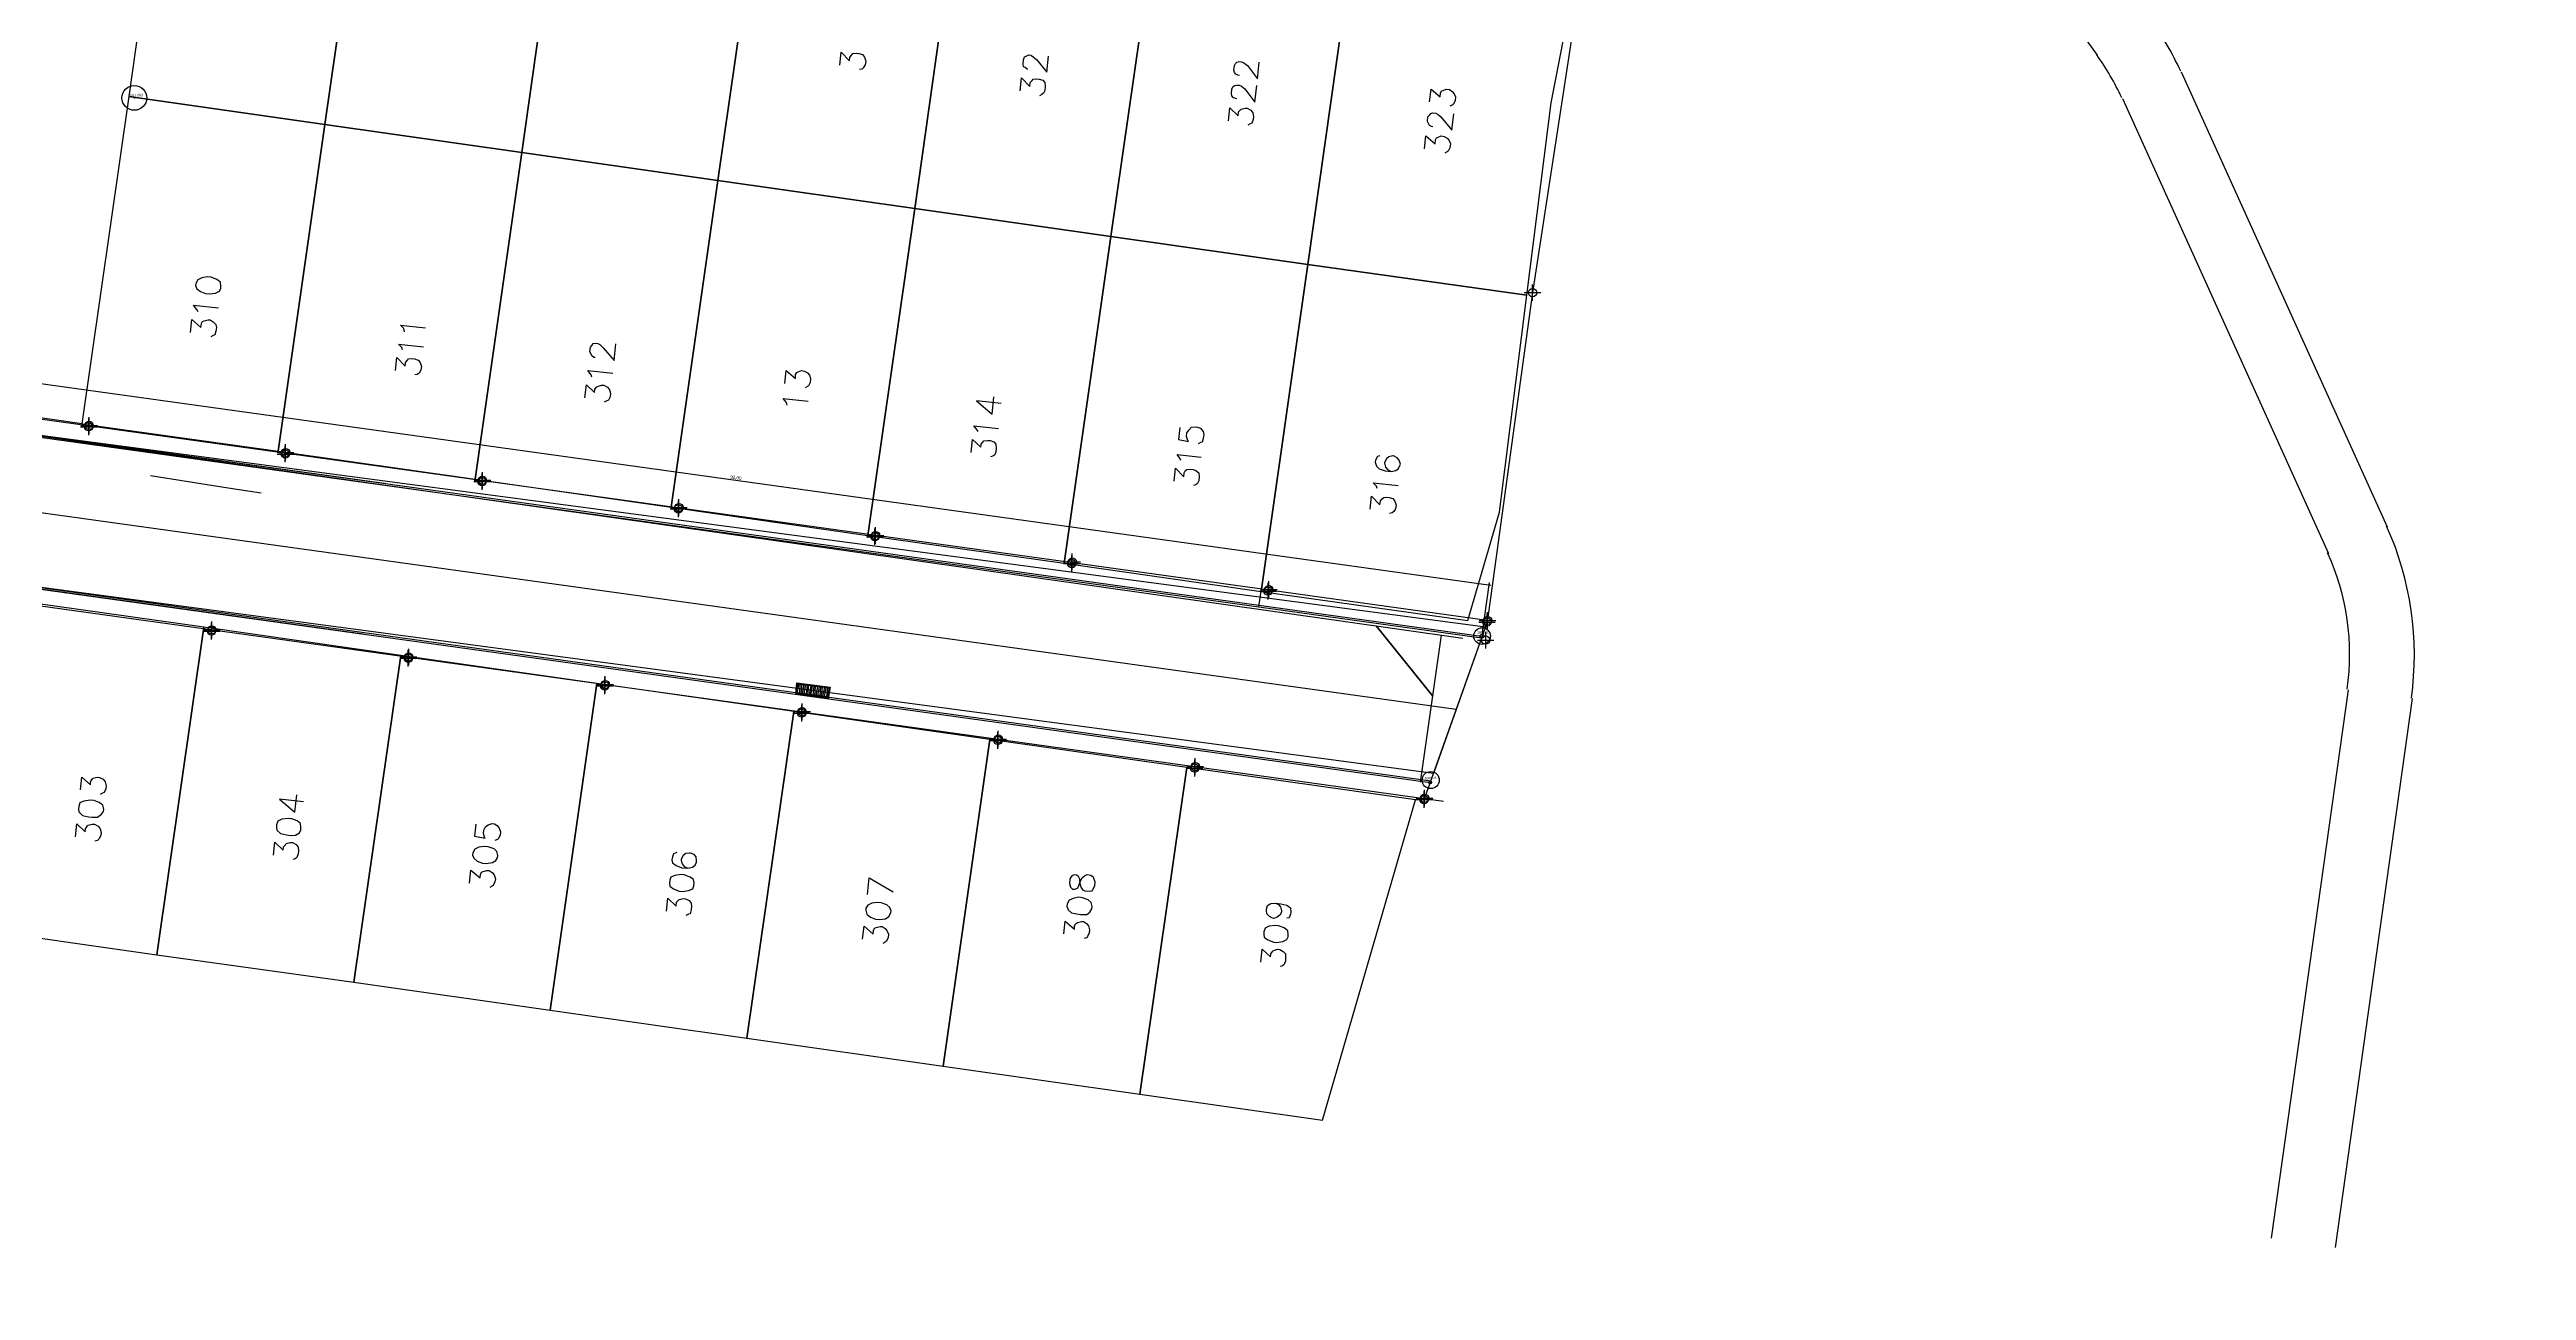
# Model space of a CAD drawing. Header units: metres. Extents: x -977055 to 805873, y -1033982 to 242021.
# Drawn here: x 1044.9 to 1194.6, y 821.6 to 896.6 of the extents above; entities that cross this region are included whole.
import ezdxf

# ---------------------------------------------------------------- set-up
doc = ezdxf.new("R2010")
doc.units = ezdxf.units.M
doc.header["$PDMODE"] = 32
doc.header["$PDSIZE"] = 1.5
for name, color, linetype in [('12-CONDICIONES EXISTENTES', 2, 'Continuous'), ('C-ROAD-PROF-TEXT', 11, 'Continuous'), ('NIVEL BORDILLO', 6, 'Continuous'), ('V-NODE', 1, 'Continuous')]:
    doc.layers.add(name, color=color, linetype=linetype)
doc.layers.add('PDF2_area escolar', color=7, linetype='Continuous', true_color=0x989898)
doc.layers.add('PDF_Geometry', color=7, linetype='Continuous', true_color=0x797979)
doc.layers.get('PDF2_area escolar').off()
doc.styles.add('CITY2', font='stylu.ttf', dxfattribs={"height": 0.2})
doc.styles.add('MtXpl_Calibri', font='calibri.ttf')
doc.styles.get("Standard").update_dxf_attribs({"font": 'arial.ttf'})
doc.dimstyles.new('COTAS2', dxfattribs={"dimtxt": 0.02, "dimasz": 0.1, "dimexe": 0.15, "dimexo": 0.08, "dimgap": 0.05, "dimtad": 1, "dimzin": 0, "dimdsep": 46, "dimtxsty": 'CITY2', "dimblk": 'ARCHTICK', "dimcen": 1, "dimdle": 0.1, "dimclrd": 1, "dimclre": 1, "dimclrt": 2, "dimadec": 0, "dimazin": 0, "dimtfac": 1, "dimtofl": 0, "dimtmove": 0, "dimatfit": 3, "dimldrblk": 'ARCHTICK', "dimfxl": 0.18, "dimtolj": 1, "dimtzin": 0, "dimarcsym": 0})

# ---------------------------------------------------------------- blocks, each defined once
blk = doc.blocks.new('base')
at = {"layer": 'PDF_Geometry', "lineweight": 25, "extrusion": (-0.000787417, 0.063364, 0.99799), "elevation": 0.03}
for points in [[(-314.36, -197.29), (-299.6, -195.68), (-292.74, -194.19), (-282.66, -192.11), (-274.48, -190.36), (-258.04, -185.15), (-248.03, -180.61), (-240.54, -177.71), (-228.64, -174.04), (-222.73, -172.71), (-217.38, -171.04), (-209.93, -169.25), (-202.16, -164.76), (-196.2, -160.28), (-195.07, -159.82), (-178.09, -157.46), (-154.3, -156.61), (-136.67, -154.61), (-124.44, -153.16), (-118.07, -151.47), (-100.79, -146.65), (-80.95, -140.97), (-73.38, -139.33), (-61.69, -135.82), (-40.5, -131.6), (-37.73, -130.87), (-17.66, -129.44), (1.31, -127.46), (21.09, -124.93), (41.01, -122.83), (47.38, -123.46), (63.59, -123.19), (81.4, -124.31), (85.64, -96.07), (88.7, -66.39), (92.81, -40.78), (97.16, -22.39), (100.6, -1.56), (102.48, 8.32), (109.69, 37.36), (117.53, 76.62), (126.22, 115.64), (131.51, 149.59), (134.68, 173.97), (136.92, 195.59), (139.96, 229.68), (141.56, 250.68), (142.61, 271.37), (143.25, 283.21), (147.07, 312.94), (152.58, 355.63), (153.55, 396.04), (150.87, 418.02), (151.78, 438.64), (150.96, 458.03), (151.78, 438.64), (150.87, 418.02), (153.55, 396.04), (152.58, 355.63), (147.07, 312.94), (143.25, 283.21), (142.61, 271.37), (141.56, 250.68), (139.96, 229.68), (136.92, 195.59), (134.68, 173.97), (131.51, 149.59), (126.22, 115.64), (117.53, 76.62), (109.69, 37.36), (102.48, 8.32), (100.6, -1.56), (97.16, -22.39), (92.81, -40.78), (88.7, -66.39), (85.64, -96.07), (81.4, -124.31), (63.59, -123.19), (47.38, -123.46), (41.01, -122.83), (21.09, -124.93), (1.31, -127.46), (-17.66, -129.44), (-37.73, -130.87), (-40.5, -131.6), (-61.69, -135.82), (-73.38, -139.33), (-80.95, -140.97), (-100.79, -146.65), (-118.07, -151.47), (-124.44, -153.16), (-136.67, -154.61), (-154.3, -156.61), (-178.09, -157.46), (-195.07, -159.82), (-196.2, -160.28), (-202.16, -164.76), (-209.93, -169.25), (-217.38, -171.04), (-222.73, -172.71), (-228.64, -174.04), (-240.54, -177.71), (-248.03, -180.61), (-258.04, -185.15), (-274.48, -190.36), (-282.66, -192.11), (-292.74, -194.19), (-299.6, -195.68), (-314.36, -197.29), (-312.18, -178.45), (-309.15, -157.9), (-306.88, -132.9), (-305.82, -118), (-298.64, -78.8), (-291.06, -45.08), (-282.25, -15.12), (-275.64, 10.47), (-270.32, 33.9), (-263.82, 63.16), (-258.15, 86.41), (-284.42, 123.89)], [(-253.28, 117.21), (-163.47, 103.24), (-161.54, 104.68), (-155.57, 143.05), (-157.01, 144.98), (-245.63, 158.72)], [(-162.33, 144.7), (-157.59, 143.94), (-156.76, 142.78), (-162.58, 105.27), (-163.75, 104.43), (-168.44, 105.14)], [(-208.42, 123.54), (-208.51, 122.76), (-209, 123.29), (-209.03, 123.06), (-209.14, 122.93), (-209.2, 122.85), (-209.43, 122.83), (-209.57, 122.84), (-209.79, 122.92), (-209.91, 123.07), (-209.98, 123.31), (-209.95, 123.54), (-209.83, 123.71), (-209.73, 123.79), (-209.59, 123.82)], [(-219.78, 123.94), (-219.73, 123.93), (-219.61, 123.82), (-219.52, 123.77), (-219.49, 123.62), (-219.52, 123.35), (-219.59, 123.17), (-219.69, 123.14), (-219.84, 123.06), (-219.97, 123.08), (-220.1, 123.19), (-220.31, 123.35), (-220.91, 124.12), (-221.03, 123.16)], [(-232.56, 124.46), (-232.47, 124.44), (-232.34, 124.38), (-232.26, 124.28), (-232.23, 124.14), (-232.26, 123.86), (-232.32, 123.73), (-232.42, 123.65), (-232.57, 123.62), (-232.7, 123.64), (-232.84, 123.7), (-233.05, 123.87), (-233.65, 124.68), (-233.77, 123.67)], [(-289.49, 124.96), (-301.59, 152.67)], [(-219.3, 125.22), (-219.39, 124.45), (-219.88, 124.97), (-219.91, 124.74), (-220.02, 124.61), (-220.08, 124.53), (-220.31, 124.51), (-220.45, 124.53), (-220.67, 124.6), (-220.79, 124.75), (-220.81, 124.99), (-220.78, 125.22), (-220.71, 125.39), (-220.61, 125.47), (-220.46, 125.55)], [(-232.39, 125.87), (-232.3, 125.86), (-232.17, 125.8), (-232.09, 125.7), (-232.06, 125.55), (-232.09, 125.28), (-232.15, 125.15), (-232.25, 125.07), (-232.4, 125.04), (-232.53, 125.06), (-232.67, 125.12), (-232.88, 125.28), (-233.47, 126.1), (-233.6, 125.09)], [(-244.03, 126.21), (-244.13, 125.43), (-244.67, 125.91), (-244.7, 125.69), (-244.76, 125.55), (-244.86, 125.52), (-245.05, 125.45), (-245.24, 125.47), (-245.41, 125.59), (-245.53, 125.74), (-245.6, 125.93), (-245.57, 126.16), (-245.45, 126.38), (-245.4, 126.42), (-245.25, 126.49)], [(-285.92, 126.52), (-298.02, 154.23)], [(-231.86, 127.2), (-231.95, 126.42), (-232.45, 126.9), (-232.48, 126.67), (-232.59, 126.55), (-232.64, 126.51), (-232.88, 126.44), (-233.01, 126.46), (-233.23, 126.58), (-233.35, 126.73), (-233.37, 126.96), (-233.35, 127.15), (-233.27, 127.37), (-233.18, 127.41), (-233.03, 127.48)], [(-244.22, 127.72), (-244.13, 127.7), (-244, 127.64), (-243.97, 127.55), (-243.89, 127.4), (-243.92, 127.12), (-244.03, 127), (-244.09, 126.91), (-244.23, 126.88), (-244.41, 126.9), (-244.55, 126.97), (-244.71, 127.13), (-245.35, 127.94), (-245.48, 126.94)], [(-243.69, 129.04), (-243.79, 128.27), (-244.33, 128.75), (-244.36, 128.52), (-244.42, 128.39), (-244.52, 128.35), (-244.71, 128.28), (-244.89, 128.31), (-245.07, 128.42), (-245.19, 128.57), (-245.26, 128.77), (-245.23, 129), (-245.11, 129.21), (-245.06, 129.25), (-244.91, 129.33)], [(-168.97, 139.24), (-169.06, 138.46), (-169.6, 138.94), (-169.63, 138.71), (-169.69, 138.58), (-169.79, 138.55), (-170.03, 138.48), (-170.17, 138.5), (-170.34, 138.61), (-170.51, 138.77), (-170.53, 138.96), (-170.5, 139.19), (-170.43, 139.41), (-170.33, 139.45), (-170.18, 139.52)], [(-169.44, 138), (-169.37, 137.85), (-169.16, 137.59), (-170.67, 137.77)], [(-181.76, 140.45), (-181.73, 140.31), (-181.52, 140.1), (-183.03, 140.28)], [(-181.89, 139.36), (-181.87, 139.17), (-181.66, 138.96), (-183.17, 139.14)], [(-193.41, 141.07), (-193.32, 141.06), (-193.2, 140.95), (-193.16, 140.85), (-193.09, 140.71), (-193.12, 140.43), (-193.23, 140.31), (-193.29, 140.22), (-193.43, 140.19), (-193.57, 140.21), (-193.7, 140.27), (-193.9, 140.48), (-194.55, 141.25), (-194.67, 140.25)], [(-181.33, 141.7), (-181.42, 140.92), (-181.92, 141.45), (-181.94, 141.22), (-182.05, 141.09), (-182.11, 141.01), (-182.34, 140.99), (-182.48, 141), (-182.7, 141.08), (-182.82, 141.23), (-182.89, 141.47), (-182.86, 141.7), (-182.75, 141.87), (-182.64, 141.95), (-182.5, 141.98)], [(-193.18, 142.25), (-193.15, 142.1), (-192.95, 141.85), (-194.46, 142.03)], [(-204.85, 142.77), (-204.94, 142), (-205.49, 142.48), (-205.51, 142.25), (-205.58, 142.12), (-205.67, 142.08), (-205.87, 142.01), (-206.05, 142.04), (-206.22, 142.15), (-206.34, 142.3), (-206.41, 142.5), (-206.38, 142.73), (-206.27, 142.94), (-206.21, 142.98), (-206.07, 143.06)], [(-192.75, 143.49), (-192.85, 142.72), (-193.34, 143.19), (-193.37, 142.97), (-193.48, 142.84), (-193.58, 142.81), (-193.77, 142.74), (-193.91, 142.75), (-194.13, 142.87), (-194.25, 143.03), (-194.31, 143.26), (-194.29, 143.45), (-194.17, 143.66), (-194.07, 143.7), (-193.92, 143.77)], [(-217.9, 144.16), (-216.43, 143.98), (-217.36, 144.79), (-217.48, 143.74)], [(-204.97, 144.09), (-204.94, 143.94), (-204.74, 143.69), (-206.25, 143.87)], [(-216.06, 147.09), (-216.15, 146.31), (-216.65, 146.79), (-216.67, 146.61), (-216.78, 146.48), (-216.84, 146.4), (-217.07, 146.38), (-217.21, 146.39), (-217.43, 146.47), (-217.55, 146.62), (-217.57, 146.86), (-217.55, 147.08), (-217.48, 147.26), (-217.37, 147.34), (-217.23, 147.37)], [(-216.49, 145.84), (-216.41, 145.7), (-216.25, 145.49), (-217.72, 145.67)], [(-228.7, 145.74), (-228.61, 146.47), (-229.2, 146.59), (-229.16, 146.54), (-229.09, 146.3), (-229.12, 146.07), (-229.23, 145.9), (-229.39, 145.73), (-229.63, 145.71), (-229.76, 145.73), (-229.94, 145.8), (-230.1, 146), (-230.13, 146.19), (-230.1, 146.42), (-230.03, 146.64), (-229.93, 146.67), (-229.78, 146.75)], [(-228.31, 148.98), (-228.4, 148.21), (-228.89, 148.73), (-228.92, 148.5), (-228.98, 148.37), (-229.09, 148.29), (-229.32, 148.27), (-229.46, 148.29), (-229.63, 148.36), (-229.8, 148.51), (-229.82, 148.75), (-229.79, 148.98), (-229.72, 149.15), (-229.62, 149.23), (-229.48, 149.26)], [(-228.73, 147.74), (-228.66, 147.59), (-228.5, 147.38), (-229.96, 147.56)], [(-240.76, 147.61), (-240.62, 147.64), (-240.5, 147.86), (-240.48, 147.99), (-240.55, 148.23), (-240.71, 148.39), (-241.07, 148.53), (-241.43, 148.57), (-241.72, 148.51), (-241.87, 148.39), (-241.99, 148.17), (-242, 148.13), (-241.93, 147.89), (-241.81, 147.74), (-241.59, 147.62), (-241.55, 147.61), (-241.31, 147.67), (-241.15, 147.8), (-241.04, 148.01), (-241.03, 148.06), (-241.09, 148.3), (-241.21, 148.45), (-241.43, 148.57)], [(-166.44, 147.88), (-171.12, 148.68), (-173.12, 149.01)], [(-240.57, 149.58), (-240.54, 149.44), (-240.33, 149.23), (-241.84, 149.41)], [(-240.14, 150.83), (-240.23, 150.05), (-240.73, 150.57), (-240.76, 150.34), (-240.86, 150.22), (-240.97, 150.14), (-241.15, 150.11), (-241.29, 150.13), (-241.51, 150.2), (-241.63, 150.36), (-241.7, 150.6), (-241.67, 150.83), (-241.56, 151), (-241.46, 151.08), (-241.31, 151.11)], [(-242.97, 167.4), (-244.36, 158.52)], [(-207.19, 161.79), (-205.33, 161.52), (-205.39, 160.97), (-207.31, 161.25)], [(-205.37, 161.52), (-205.48, 160.98)], [(-205.51, 161.54), (-205.58, 160.99)], [(-205.6, 161.55), (-205.67, 161)], [(-205.69, 161.56), (-205.8, 161.02)], [(-205.78, 161.57), (-205.9, 161.03)], [(-205.92, 161.59), (-205.99, 161.04)], [(-206.01, 161.65), (-206.08, 161.05)], [(-206.1, 161.66), (-206.21, 161.11)], [(-206.19, 161.67), (-206.3, 161.12)], [(-206.33, 161.68), (-206.39, 161.14)], [(-206.42, 161.7), (-206.48, 161.15)], [(-206.51, 161.71), (-206.62, 161.16)], [(-206.6, 161.72), (-206.71, 161.17)], [(-206.74, 161.73), (-206.8, 161.19)], [(-206.83, 161.74), (-206.9, 161.2)], [(-206.92, 161.76), (-207.03, 161.21)], [(-207.01, 161.77), (-207.12, 161.22)], [(-207.15, 161.78), (-207.22, 161.23)], [(-299.11, 162.52), (-294.05, 195.67)], [(-302.98, 163.08), (-297.91, 196.28)], [(-161.97, 166.87), (-162.07, 166.09), (-162.57, 166.57), (-162.59, 166.38), (-162.7, 166.21), (-162.75, 166.17), (-162.99, 166.11), (-163.13, 166.13), (-163.35, 166.24), (-163.47, 166.4), (-163.53, 166.64), (-163.51, 166.82), (-163.39, 167.04), (-163.29, 167.07), (-163.15, 167.15)], [(-175.45, 167.75), (-173.99, 167.57), (-174.91, 168.38), (-175.04, 167.33)], [(-161.63, 169.7), (-161.73, 168.92), (-162.23, 169.4), (-162.25, 169.22), (-162.36, 169.05), (-162.41, 169.01), (-162.65, 168.94), (-162.79, 168.96), (-163.01, 169.08), (-163.13, 169.23), (-163.19, 169.47), (-163.17, 169.65), (-163.05, 169.87), (-162.95, 169.95), (-162.8, 169.98)], [(-173.58, 170.96), (-173.68, 170.18), (-174.18, 170.66), (-174.2, 170.47), (-174.31, 170.35), (-174.36, 170.26), (-174.6, 170.2), (-174.74, 170.21), (-174.96, 170.33), (-175.08, 170.49), (-175.1, 170.72), (-175.07, 170.9), (-175, 171.13), (-174.9, 171.21), (-174.76, 171.24)], [(-185.85, 169.23), (-185.76, 169.96), (-186.39, 170.09), (-186.35, 170.04), (-186.29, 169.8), (-186.31, 169.61), (-186.43, 169.4), (-186.59, 169.28), (-186.82, 169.21), (-186.96, 169.23), (-187.13, 169.34), (-187.25, 169.5), (-187.32, 169.73), (-187.3, 169.92), (-187.18, 170.14), (-187.13, 170.18), (-186.98, 170.25)], [(-197.96, 171.11), (-197.76, 171.18), (-197.7, 171.36), (-197.67, 171.54), (-197.7, 171.73), (-197.91, 171.89), (-198.26, 172.03), (-198.63, 172.07), (-198.91, 172.01), (-199.07, 171.89), (-199.14, 171.71), (-199.15, 171.62), (-199.13, 171.39), (-199.01, 171.24), (-198.79, 171.16), (-198.74, 171.16), (-198.51, 171.18), (-198.35, 171.3), (-198.23, 171.51), (-198.22, 171.6), (-198.29, 171.8), (-198.41, 171.95), (-198.63, 172.07)], [(-185.42, 172.8), (-185.51, 172.02), (-186.06, 172.5), (-186.08, 172.28), (-186.15, 172.14), (-186.24, 172.11), (-186.48, 172.05), (-186.62, 172.06), (-186.79, 172.18), (-186.91, 172.33), (-186.98, 172.57), (-186.95, 172.75), (-186.84, 172.97), (-186.78, 173.01), (-186.64, 173.08)], [(-209.46, 173.79), (-209.58, 172.79), (-211.01, 173.66)], [(-197.3, 174.65), (-197.39, 173.87), (-197.89, 174.35), (-197.92, 174.12), (-198.03, 173.99), (-198.08, 173.95), (-198.32, 173.89), (-198.45, 173.91), (-198.67, 174.02), (-198.79, 174.18), (-198.82, 174.37), (-198.79, 174.59), (-198.72, 174.82), (-198.62, 174.85), (-198.47, 174.93)], [(-234.12, 174.63), (-234.3, 174.7), (-234.42, 174.85), (-234.48, 175.09), (-234.47, 175.18), (-234.36, 175.36), (-234.2, 175.48), (-234.01, 175.55), (-233.92, 175.53), (-233.75, 175.42), (-233.58, 175.26), (-233.56, 175.07), (-233.57, 174.98), (-233.64, 174.76), (-233.84, 174.64), (-234.12, 174.63), (-234.44, 174.67), (-234.8, 174.76), (-235.01, 174.92), (-235.03, 175.16), (-235.01, 175.3), (-234.94, 175.52), (-234.8, 175.55)], [(-209.13, 176.49), (-209.23, 175.71), (-209.77, 176.2), (-209.8, 175.97), (-209.86, 175.84), (-209.96, 175.8), (-210.2, 175.74), (-210.33, 175.75), (-210.51, 175.87), (-210.63, 176.02), (-210.7, 176.21), (-210.67, 176.44), (-210.55, 176.66), (-210.5, 176.7), (-210.35, 176.78)], [(-221.3, 176.33), (-221.39, 175.56), (-221.94, 176.04), (-221.96, 175.86), (-222.02, 175.72), (-222.13, 175.64), (-222.37, 175.58), (-222.5, 175.6), (-222.67, 175.71), (-222.8, 175.86), (-222.86, 176.1), (-222.84, 176.29), (-222.72, 176.5), (-222.66, 176.59), (-222.52, 176.62)], [(-233.18, 178.18), (-233.28, 177.4), (-233.77, 177.88), (-233.8, 177.7), (-233.91, 177.53), (-233.96, 177.49), (-234.2, 177.42), (-234.34, 177.44), (-234.55, 177.56), (-234.68, 177.71), (-234.69, 177.95), (-234.67, 178.13), (-234.6, 178.35), (-234.5, 178.43), (-234.35, 178.46)]]:
    blk.add_lwpolyline(points, dxfattribs=at)
for points in [[(-165.41, 124.9), (-177.24, 126.74), (-180.32, 106.99), (-168.44, 105.14)], [(-177.24, 126.74), (-189.12, 128.59), (-192.15, 108.83), (-180.32, 106.99)], [(-189.12, 128.59), (-200.96, 130.43), (-204.03, 110.68), (-192.15, 108.83)], [(-200.96, 130.43), (-212.84, 132.28), (-215.87, 112.52), (-204.03, 110.68)], [(-212.84, 132.28), (-224.67, 134.12), (-227.75, 114.37), (-215.87, 112.52)], [(-224.67, 134.12), (-236.55, 135.97), (-239.59, 116.17), (-227.75, 114.37)], [(-236.55, 135.97), (-249.76, 137.98), (-251.39, 126.35), (-253.06, 118.25), (-239.59, 116.17)], [(-162.33, 144.7), (-174.17, 146.49), (-177.24, 126.74), (-165.41, 124.9)], [(-174.17, 146.49), (-186.05, 148.34), (-189.12, 128.59), (-177.24, 126.74)], [(-186.05, 148.34), (-197.88, 150.19), (-200.96, 130.43), (-189.12, 128.59)], [(-197.88, 150.19), (-209.76, 152.04), (-212.84, 132.28), (-200.96, 130.43)], [(-209.76, 152.04), (-221.6, 153.88), (-224.67, 134.12), (-212.84, 132.28)], [(-221.6, 153.88), (-233.48, 155.73), (-236.55, 135.97), (-224.67, 134.12)], [(-233.48, 155.73), (-245.95, 157.65), (-247.94, 151.12), (-249.76, 137.98), (-236.55, 135.97)], [(-169.31, 136.4), (-169.38, 136.6), (-169.59, 136.76), (-169.9, 136.89), (-170.13, 136.92), (-170.5, 136.87), (-170.75, 136.76), (-170.82, 136.59), (-170.83, 136.45), (-170.81, 136.21), (-170.6, 136.05), (-170.25, 135.91), (-170.02, 135.89), (-169.69, 135.94), (-169.44, 136.05), (-169.32, 136.27)], [(-154.63, 175.07), (-166.47, 176.91), (-169.55, 157.11), (-157.71, 155.27)], [(-166.47, 176.91), (-178.35, 178.72), (-181.43, 158.96), (-169.55, 157.11)], [(-178.35, 178.72), (-190.19, 180.56), (-193.26, 160.81), (-181.43, 158.96)], [(-190.19, 180.56), (-202.07, 182.41), (-205.14, 162.65), (-193.26, 160.81)], [(-207.23, 161.89), (-205.28, 161.56), (-205.35, 160.92), (-207.36, 161.21)], [(-205.39, 160.97), (-205.33, 161.52), (-207.19, 161.79), (-207.31, 161.25)], [(-202.07, 182.41), (-213.9, 184.25), (-216.98, 164.5), (-205.14, 162.65)], [(-213.9, 184.25), (-225.78, 186.1), (-228.86, 166.35), (-216.98, 164.5)], [(-225.78, 186.1), (-236.8, 187.8), (-242.65, 168.47), (-228.86, 166.35)], [(-161.84, 168.01), (-161.86, 168.2), (-162.07, 168.41), (-162.43, 168.5), (-162.66, 168.53), (-162.98, 168.52), (-163.23, 168.36), (-163.34, 168.19), (-163.36, 168.05), (-163.3, 167.81), (-163.09, 167.65), (-162.78, 167.52), (-162.55, 167.49), (-162.17, 167.54), (-161.93, 167.65), (-161.85, 167.87)], [(-173.79, 169.26), (-173.81, 169.45), (-174.02, 169.66), (-174.38, 169.75), (-174.61, 169.78), (-174.93, 169.77), (-175.18, 169.62), (-175.25, 169.44), (-175.27, 169.3), (-175.25, 169.07), (-175.04, 168.9), (-174.73, 168.77), (-174.5, 168.75), (-174.12, 168.79), (-173.88, 168.9), (-173.8, 169.13)], [(-185.62, 171.11), (-185.69, 171.3), (-185.9, 171.47), (-186.21, 171.6), (-186.44, 171.62), (-186.82, 171.58), (-187.02, 171.46), (-187.13, 171.29), (-187.15, 171.15), (-187.08, 170.91), (-186.92, 170.75), (-186.56, 170.62), (-186.33, 170.59), (-186, 170.64), (-185.76, 170.75), (-185.64, 170.97)], [(-197.5, 172.96), (-197.53, 173.14), (-197.74, 173.31), (-198.09, 173.44), (-198.28, 173.47), (-198.65, 173.42), (-198.9, 173.31), (-198.97, 173.13), (-198.99, 172.95), (-198.96, 172.76), (-198.75, 172.6), (-198.4, 172.46), (-198.21, 172.44), (-197.84, 172.49), (-197.59, 172.6), (-197.52, 172.77)], [(-221.67, 173.27), (-221.73, 173.51), (-221.86, 173.62), (-222, 173.63), (-222.15, 173.56), (-222.25, 173.43), (-222.33, 173.16), (-222.45, 172.95), (-222.6, 172.83), (-222.75, 172.75), (-222.98, 172.78), (-223.11, 172.89), (-223.14, 172.98), (-223.21, 173.18), (-223.18, 173.45), (-223.06, 173.67), (-223, 173.76), (-222.86, 173.78), (-222.63, 173.76), (-222.5, 173.7), (-222.39, 173.5), (-222.32, 173.3), (-222.3, 173.02), (-222.23, 172.87), (-222.1, 172.77), (-221.96, 172.75), (-221.82, 172.82), (-221.7, 173)], [(-209.34, 174.75), (-209.41, 174.99), (-209.62, 175.16), (-209.93, 175.29), (-210.16, 175.31), (-210.53, 175.27), (-210.73, 175.15), (-210.85, 174.93), (-210.87, 174.8), (-210.8, 174.6), (-210.63, 174.44), (-210.28, 174.31), (-210.05, 174.28), (-209.72, 174.33), (-209.47, 174.44), (-209.36, 174.62)], [(-221.51, 174.64), (-221.57, 174.88), (-221.78, 175.05), (-222.1, 175.13), (-222.32, 175.16), (-222.7, 175.16), (-222.89, 175.04), (-223.01, 174.82), (-223.03, 174.69), (-222.97, 174.45), (-222.8, 174.29), (-222.45, 174.15), (-222.22, 174.12), (-221.89, 174.18), (-221.64, 174.29), (-221.52, 174.5)], [(-233.39, 176.49), (-233.41, 176.68), (-233.62, 176.84), (-233.98, 176.98), (-234.16, 177), (-234.54, 176.95), (-234.78, 176.84), (-234.85, 176.67), (-234.86, 176.53), (-234.85, 176.3), (-234.63, 176.13), (-234.28, 176), (-234.1, 175.97), (-233.72, 176.02), (-233.47, 176.13), (-233.4, 176.35)]]:
    blk.add_lwpolyline(points, close=True, dxfattribs=at)
at = {"layer": 'PDF_Geometry', "color": 11, "lineweight": 40, "true_color": 0xff7f7f, "extrusion": (-0.000787417, 0.063364, 0.99799), "elevation": 0.03}
blk.add_lwpolyline([(-243.78, 162.21), (-240.4, 157.91)], dxfattribs=at)
at = {"layer": 'PDF_Geometry', "color": 4, "lineweight": 40, "extrusion": (-0.000787417, 0.063364, 0.99799), "elevation": 0.03}
blk.add_lwpolyline([(-206.58, 161.11), (-206.59, 161.07)], dxfattribs=at)
blk = doc.blocks.new('*U3903')
at = {"color": 0, "linetype": 'ByBlock', "lineweight": -2, "transparency": 16777216}
for p, q in [((-1, 0), (1, 0)), ((0, -1), (0, 1))]:
    blk.add_line(p, q, dxfattribs=at)
blk = doc.blocks.new('*U3930', base_point=(1047.258, 873.786, 1009.532))
at = {"layer": 'V-NODE', "color": 5, "lineweight": -2, "xscale": 0.5, "yscale": 0.5, "zscale": 0.5}
blk.add_blockref('*U3903', (1047.258, 873.786, 1009.532), dxfattribs=at)
blk = doc.blocks.new('*U4741')
at = {"color": 0, "linetype": 'ByBlock', "lineweight": -2, "transparency": 16777216}
for p, q in [((-1, 0), (1, 0)), ((0, -1), (0, 1))]:
    blk.add_line(p, q, dxfattribs=at)
blk.add_circle((0, 0), 0.5, dxfattribs=at)
blk = doc.blocks.new('_ArchTick')
at = {"color": 0, "linetype": 'ByBlock', "const_width": 0.15}
blk.add_lwpolyline([(-0.5, -0.5), (0.5, 0.5)], dxfattribs=at)
blk = doc.blocks.new('*D5084')
at = {"color": 1, "linetype": 'Continuous', "lineweight": -2, "transparency": 16777216}
for p, q in [((1040.38, 873.88), (1040.82, 877.04)), ((1131.5, 861.21), (1131.94, 864.37))]:
    blk.add_line(p, q, dxfattribs=at)
at = {"color": 1, "lineweight": -2, "transparency": 16777216}
blk.add_line((1040.7, 876.91), (1132.02, 864.21), dxfattribs=at)
at = {"layer": 'Defpoints', "color": 0, "transparency": 16777216}
for p in [(1040.37, 873.81, 1010.5), (1131.92, 864.22), (1131.49, 861.13, 1010.5)]:
    blk.add_point(p, dxfattribs=at)
at = {"color": 1, "lineweight": -2, "transparency": 16777216, "xscale": 0.1, "yscale": 0.1, "zscale": 0.1}
for p, rotation in [((1040.8, 876.89), 172.0812092704999), ((1131.92, 864.22), 352.0812092704999)]:
    blk.add_blockref('_ArchTick', p, dxfattribs=dict(at, rotation=rotation))
at = {"color": 2, "transparency": 16777216, "insert": (1086.38, 870.71), "char_height": 0.2, "attachment_point": 5, "rotation": 352.0812, "style": 'CITY2'}
blk.add_mtext('\\A1;92.00', dxfattribs=at)
blk = doc.blocks.new('*D5460')
at = {"color": 1, "lineweight": -2, "transparency": 16777216}
blk.add_line((1039.52, 874.02), (1038.23, 864.71), dxfattribs=at)
at = {"color": 1, "linetype": 'Continuous', "lineweight": -2, "transparency": 16777216}
for p, q in [((1065.11, 870.36), (1039.36, 873.94)), ((1063.84, 861.25), (1038.09, 864.83))]:
    blk.add_line(p, q, dxfattribs=at)
at = {"layer": 'Defpoints', "color": 0, "transparency": 16777216}
for p in [(1065.19, 870.35, 1010.5), (1038.24, 864.81), (1063.92, 861.24, 1010.5)]:
    blk.add_point(p, dxfattribs=at)
at = {"color": 1, "lineweight": -2, "transparency": 16777216, "xscale": 0.1, "yscale": 0.1, "zscale": 0.1}
for p, rotation in [((1039.51, 873.92), 82.08120927050061), ((1038.24, 864.81), 262.0812092705006)]:
    blk.add_blockref('_ArchTick', p, dxfattribs=dict(at, rotation=rotation))
at = {"color": 2, "transparency": 16777216, "insert": (1038.72, 869.39), "char_height": 0.2, "attachment_point": 5, "rotation": 82.0812, "style": 'CITY2'}
blk.add_mtext('\\A1;9.20', dxfattribs=at)

msp = doc.modelspace()

# ---------------------------------------------------------------- linework, layer by layer
at = {"color": 1}
msp.add_lwpolyline([(1041.89987, 873.59442), (1131.68562, 861.69236), (1128.54181, 852.82376), (1040.75725, 864.5631), (1038.815, 863.23194), (1040.47565, 875.3088), (1041.89987, 873.59442)], dxfattribs=at)
for centre, radius in [((1131.4865, 861.13066, 1010.499), 0.50164), ((1128.3813, 852.42909), 0.51537)]:
    msp.add_circle(centre, radius)
at = {"layer": '12-CONDICIONES EXISTENTES', "color": 1}
msp.add_point((1050.019, 893.67, 1007.093), dxfattribs=at)
at = {"layer": 'NIVEL BORDILLO', "color": 2}
for p, q in [((1137.746, 902.754, 997.634), (1134.538, 881.895, 997.634)), ((1134.538, 881.895, 997.634), (1131.789, 861.984, 997.634)), ((1042.57091, 874.50807, 1010.499), (1131.789, 862.09821, 1010.499)), ((1041.99717, 873.47728, 1010.499), (1131.45239, 861.03444, 1010.499)), ((1042.04933, 873.57099, 1010.499), (1131.59826, 861.11511, 1010.499)), ((1040.7707, 869.10456, 1010.499), (1129.91752, 856.70461, 1010.499)), ((1039.09473, 864.69339, 1010.499), (1128.34854, 852.27856, 1010.499)), ((1040.75725, 864.5631, 1010.499), (1128.38265, 852.37478, 1010.499)), ((1039.99919, 863.55796, 1010.499), (1129.14601, 851.15801, 1010.499)), ((1131.789, 861.984, 997.634), (1128.013, 851.332, 997.634))]:
    msp.add_line(p, q, dxfattribs=at)
at = {"layer": 'NIVEL BORDILLO'}
msp.add_line((1117.99035, 862.89976, 1010.68438), (1118.20544, 864.40079, 1008.89602), dxfattribs=at)
at = {"layer": 'NIVEL BORDILLO', "color": 2}
for centre, radius in [((1131.4865, 861.13066, 1010.499), 0.11455), ((1128.34804, 852.27713, 997.634), 0.07925)]:
    msp.add_circle(centre, radius, dxfattribs=at)
at = {"layer": 'PDF_Geometry', "lineweight": 25, "extrusion": (-0.000787417, 0.063364, 0.99799)}
for centre, radius, start, end in [((-1167.43922, -807.46626, 1060.76006), 18.89864, 203.6228569, 215.163932), ((-1167.4388, -807.46615, 1060.76006), 14.98582, 203.6225309, 215.1633667), ((-1179.54293, -779.76211, 1060.76006), 18.89865, 171.3063577, 203.6226689), ((-1179.54308, -779.76209, 1060.76006), 14.98527, 171.3063379, 203.6228828)]:
    msp.add_arc(centre, radius, start, end, dxfattribs=at)

# ---------------------------------------------------------------- block references
at = {"layer": 'PDF2_area escolar'}
msp.add_blockref('base', (882.736, 1016.336, 999.038), dxfattribs=at)
at = {"layer": 'V-NODE', "color": 2, "lineweight": -2, "xscale": 0.5, "yscale": 0.5, "zscale": 0.5}
for p in [(1134.538, 881.895, 1007.962), (1047.258, 873.786, 1009.532), (1047.282, 873.868, 1009.545), (1059.142, 872.137, 1009.463), (1059.163, 872.232, 1009.482), (1071.041, 870.468, 1009.276), (1071.062, 870.549, 1009.295), (1082.905, 868.822, 1009.227), (1082.941, 868.904, 1009.228), (1094.782, 867.142, 1009.246), (1094.822, 867.211, 1009.233), (1106.686, 865.511, 1009.237), (1106.718, 865.615, 1009.227), (1118.554, 863.85, 1009.414), (1118.594, 863.943, 1009.417), (1131.789, 861.984, 1009.712), (1131.82, 862.074, 1009.716), (1054.681, 861.434, 1010.481), (1054.703, 861.511, 1010.499), (1131.707, 860.89, 1009.784), (1066.578, 859.794, 1010.636), (1066.603, 859.87, 1010.662), (1078.456, 858.122, 1010.551), (1078.488, 858.203, 1010.568), (1090.359, 856.475, 1010.489), (1090.382, 856.566, 1010.512), (1102.218, 854.825, 1010.49), (1102.245, 854.908, 1010.506), (1114.117, 853.152, 1010.579), (1114.148, 853.245, 1010.59), (1127.981, 851.247, 1010.499), (1128.013, 851.332, 1010.511)]:
    msp.add_blockref('*U4741', p, dxfattribs=at)
at = {"layer": 'V-NODE'}
msp.add_blockref('*U3930', (1047.26, 873.784, 1009.535), dxfattribs=at)

# ---------------------------------------------------------------- texts
at = {"layer": 'C-ROAD-PROF-TEXT', "color": 2, "style": 'MtXpl_Calibri'}
for s, p in [('1009.61', (1131.18062, 861.28188, 997.634)), ('1009.78', (1128.02086, 852.47884, 1009.505))]:
    msp.add_text(s, height=0.1375, rotation=0.5711077, dxfattribs=at).set_placement(p)
at = {"layer": 'C-ROAD-PROF-TEXT', "color": 11, "linetype": 'Continuous', "lineweight": -3, "insert": (1050.1017, 893.76037, 3017.06512), "char_height": 0.15, "attachment_point": 8, "rotation": 0.5711077}
msp.add_mtext('{\\C2;1007.093}', dxfattribs=at)

# ---------------------------------------------------------------- dimensions: what is measured, and where the dimension line sits
at = {"color": 1}
for p1, p2, distance, picture, middle in [((1040.3667, 873.80504, 1010.499), (1131.4865, 861.13066, 1010.499), 3.11877, '*D5084', (1086.37749, 870.70943)), ((1065.19039, 870.35217, 1010.499), (1063.92292, 861.23989, 1010.499), -25.92688, '*D5460', (1038.72445, 869.38918))]:
    dim = msp.add_aligned_dim(p1=p1, p2=p2, distance=distance, dimstyle='COTAS2', dxfattribs=at)
    dim.commit()
    dim.dimension.update_dxf_attribs({"geometry": picture, "text_midpoint": middle})

doc.saveas('drawing.dxf')
